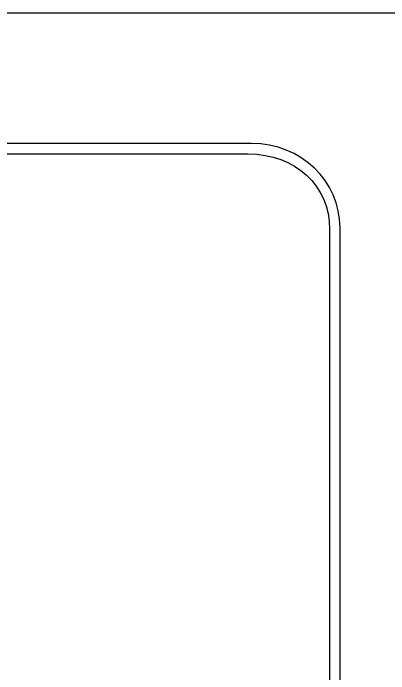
# Model space of a CAD drawing. Header units: millimetres. Extents: x -33000 to 294000, y 0 to 42408.
# Drawn here: x 19571.5 to 19787.6, y 17734.3 to 18114.5 of the extents above; entities that cross this region are included whole.
import ezdxf

# ---------------------------------------------------------------- set-up
doc = ezdxf.new("R2010")
doc.units = ezdxf.units.MM
doc.header["$LTSCALE"] = 50
doc.layers.add('arch', color=8, linetype='Continuous')

msp = doc.modelspace()

# ---------------------------------------------------------------- linework, layer by layer
at = {"layer": 'arch'}
msp.add_line((19799.58, 18114.53), (19149.58, 18114.53), dxfattribs=at)
at = {"layer": 'arch', "linetype": 'Continuous'}
for p, q in [((19708.71, 18039.53), (19314.58, 18039.53)), ((19309.58, 18033.53), (19706.68, 18033.53)), ((19753.58, 17990.3), (19753.58, 17568.75)), ((19759.58, 17568.18), (19759.58, 17990.87))]:
    msp.add_line(p, q, dxfattribs=at)
msp.add_ellipse((19707.01, 17989.25), major_axis=(50.27, 16.26), ratio=0.94634, start_param=5.986123, end_param=7.524613, dxfattribs=at)
at = {"layer": 'arch', "linetype": 'Continuous', "extrusion": (0, 0, -1)}
msp.add_ellipse((19697, 17981.38), major_axis=(50.18, 31.64), ratio=0.825965, start_param=5.364314, end_param=6.763256, dxfattribs=at)

doc.saveas('drawing.dxf')
